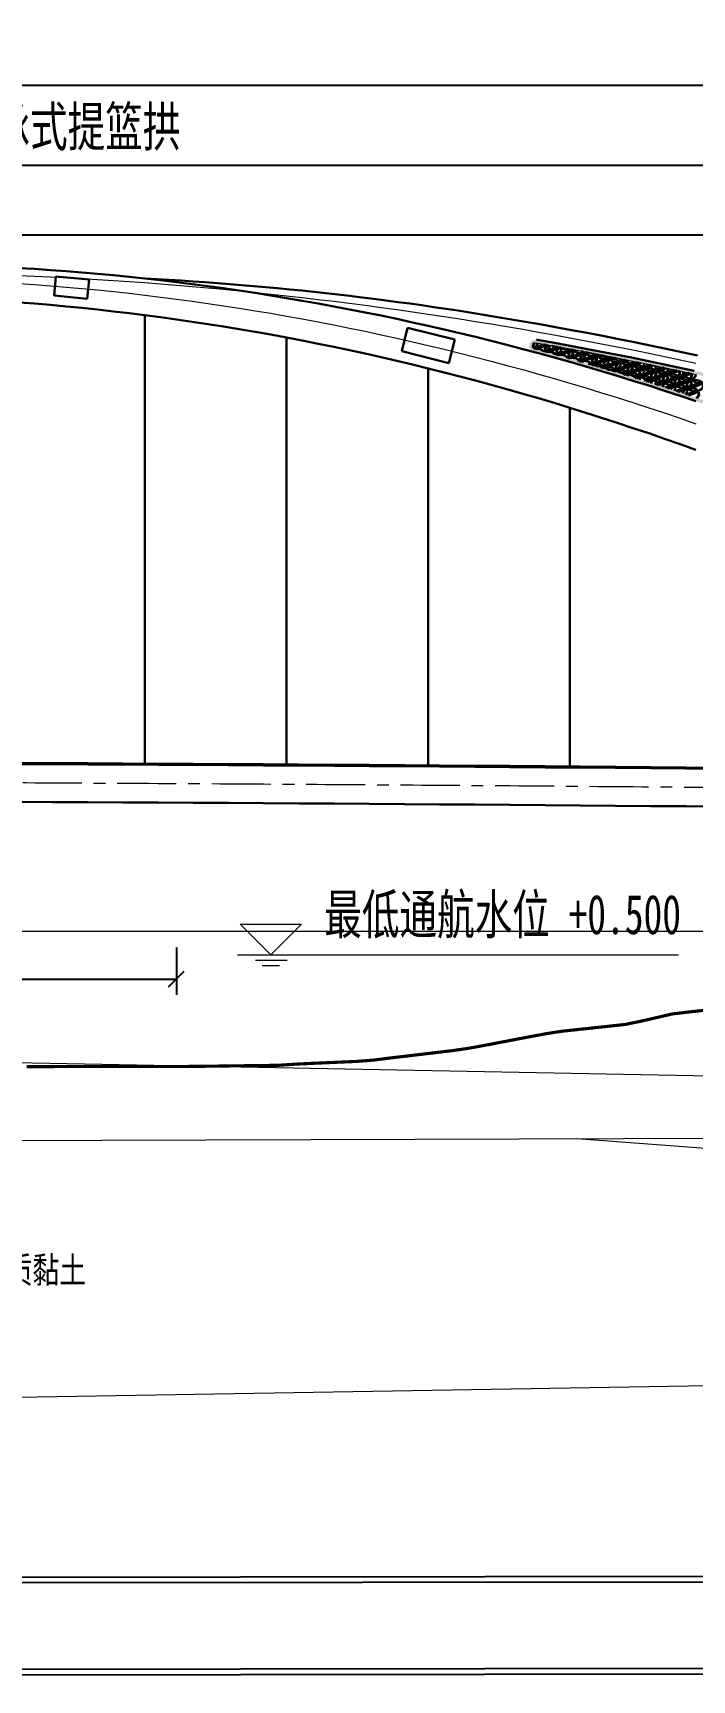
# Model space of a CAD drawing. Extents: x -2611510 to 954358, y -247163 to 181535.
# Drawn here: x 283173 to 325036, y -18133 to 86451 of the extents above; entities that cross this region are included whole.
import ezdxf

# ---------------------------------------------------------------- set-up
doc = ezdxf.new("R2010")
doc.units = 0
doc.linetypes.add('CENTER', pattern=[2, 1.25, -0.25, 0.25, -0.25])
doc.linetypes.add('DASH', pattern=[0.35, 0.25, -0.1])
doc.layers.get('Defpoints').update_dxf_attribs({"color": 8})
for name, color, linetype in [('地质-地层符号', 3, 'Continuous'), ('地铁', 4, 'Continuous'), ('纵_地面线', 30, 'Continuous')]:
    doc.layers.add(name, color=color, linetype=linetype)
for name, color, linetype, lineweight in [('地质-地层线', 7, 'Continuous', 15), ('文字', 7, 'Continuous', 15), ('标注', 3, 'Continuous', 18), ('桥 中心线', 5, 'CENTER', 15), ('桥 构造粗实', 1, 'Continuous', 30), ('桥 标高', 4, 'Continuous', 15)]:
    doc.layers.add(name, color=color, linetype=linetype, lineweight=lineweight)
doc.styles.add('仿宋字', font='仿宋_GB2312.TTF', dxfattribs={"width": 0.7})
doc.styles.add('岩土名称', font='', dxfattribs={"width": 0.7, "height": 3})
doc.styles.get('岩土名称').set_extended_font_data('仿宋_GB2312')
doc.dimstyles.new('750', dxfattribs={"dimscale": 0, "dimtxt": 2.5, "dimasz": 1, "dimexe": 1, "dimexo": 1, "dimgap": 0, "dimtad": 0, "dimdec": 0, "dimlfac": 0.1, "dimrnd": 0.1, "dimzin": 12, "dimdsep": 46, "dimtxsty": '仿宋字', "dimblk": 'OBLIQUE', "dimcen": -1, "dimclrd": 256, "dimclre": 256, "dimclrt": 256, "dimadec": 4, "dimazin": 0, "dimtp": 2, "dimtm": 3, "dimtfac": 0.5, "dimtdec": 0, "dimtmove": 2, "dimatfit": 3, "dimldrblk": 'OBLIQUE', "dimfxl": 3, "dimfxlon": 1, "dimtvp": 0.7, "dimtolj": 1, "dimtzin": 12, "dimarcsym": 0})

# ---------------------------------------------------------------- blocks, each defined once
blk = doc.blocks.new('_Oblique')
at = {"color": 0, "linetype": 'ByBlock', "lineweight": -2}
blk.add_line((-0.5, -0.5), (0.5, 0.5), dxfattribs=at)
blk = doc.blocks.new('*D185')
at = {"layer": 'Defpoints', "color": 0}
for p in [(374282, 78047), (170282, 71637), (374282, 72137)]:
    blk.add_point(p, dxfattribs=at)
at = {"layer": '标注', "lineweight": -2}
for p, q in [((170282, 76047), (170282, 79047)), ((374282, 76047), (374282, 79047)), ((170282, 78047), (374282, 78047))]:
    blk.add_line(p, q, dxfattribs=at)
at = {"layer": '标注', "lineweight": -2, "xscale": 1000.0000020837, "yscale": 1000.0000020837, "zscale": 1000.0000020837, "rotation": 180}
blk.add_blockref('_Oblique', (170282, 78047), dxfattribs=at)
at = {"layer": '标注', "lineweight": -2, "xscale": 1000.0000020837, "yscale": 1000.0000020837, "zscale": 1000.0000020837}
blk.add_blockref('_Oblique', (374282, 78047), dxfattribs=at)
at = {"layer": '标注', "insert": (272282, 80364), "char_height": 2500, "attachment_point": 5, "style": '仿宋字'}
blk.add_mtext('\\A1; 200+20000+200=20400  下承式提篮拱', dxfattribs=at)
blk = doc.blocks.new('*D186')
at = {"layer": 'Defpoints', "color": 0, "transparency": 16777216}
for p in [(353282, 73637), (191282, 39159), (353282, 39578)]:
    blk.add_point(p, dxfattribs=at)
at = {"layer": '标注', "lineweight": -2, "transparency": 16777216}
for p, q in [((191282, 71637), (191282, 74637)), ((353282, 71637), (353282, 74637)), ((191282, 73637), (353282, 73637))]:
    blk.add_line(p, q, dxfattribs=at)
at = {"layer": '标注', "lineweight": -2, "transparency": 16777216, "xscale": 1000.0000020837, "yscale": 1000.0000020837, "zscale": 1000.0000020837, "rotation": 180}
blk.add_blockref('_Oblique', (191282, 73637), dxfattribs=at)
at = {"layer": '标注', "lineweight": -2, "transparency": 16777216, "xscale": 1000.0000020837, "yscale": 1000.0000020837, "zscale": 1000.0000020837}
blk.add_blockref('_Oblique', (353282, 73637), dxfattribs=at)
at = {"layer": '标注', "transparency": 16777216, "insert": (272282, 75302), "char_height": 2500, "attachment_point": 5, "style": '仿宋字'}
blk.add_mtext('\\A1;18×900', dxfattribs=at)
blk = doc.blocks.new('水位')
at = {"layer": '桥 标高'}
for p, q in [((-1500, 2027), (1500, 2027)), ((0, 527), (-1500, 2027)), ((0, 527), (1500, 2027)), ((-1631, 527), (19920, 527)), ((-745, 272), (790, 272)), ((-419, 0), (419, 0))]:
    blk.add_line(p, q, dxfattribs=at)
blk = doc.blocks.new('*D189')
at = {"layer": 'Defpoints', "color": 0, "transparency": 16777216}
for p in [(252282, 29418), (292282, 29418), (292282, 26376)]:
    blk.add_point(p, dxfattribs=at)
at = {"layer": '标注', "lineweight": -2, "transparency": 16777216}
for p, q in [((252282, 28376), (252282, 25376)), ((292282, 28376), (292282, 25376)), ((252282, 26376), (292282, 26376))]:
    blk.add_line(p, q, dxfattribs=at)
at = {"layer": '标注', "lineweight": -2, "transparency": 16777216, "xscale": 1000.0000020837, "yscale": 1000.0000020837, "zscale": 1000.0000020837, "rotation": 180}
blk.add_blockref('_Oblique', (252282, 26376), dxfattribs=at)
at = {"layer": '标注', "lineweight": -2, "transparency": 16777216, "xscale": 1000.0000020837, "yscale": 1000.0000020837, "zscale": 1000.0000020837}
blk.add_blockref('_Oblique', (292282, 26376), dxfattribs=at)
at = {"layer": '标注', "transparency": 16777216, "insert": (272282, 28041), "char_height": 2500, "attachment_point": 5, "style": '仿宋字'}
blk.add_mtext('\\A1;4000', dxfattribs=at)
blk = doc.blocks.new('天津2000地铁')
at = {"layer": '地铁', "color": 8, "linetype": 'DASH', "ltscale": 10000}
for p, q in [((-48.1, -481.3), (-12.33, -52.56)), ((-47.75, -481.34), (-11.98, -52.59)), ((-42.28, -481.88), (-6.5, -53.05)), ((-41.93, -481.91), (-6.15, -53.08))]:
    blk.add_line(p, q, dxfattribs=at)
blk = doc.blocks.new('2121212')
at = {"color": 8}
for centre, major_axis, start_param, end_param in [((-58515, 27507), (550, 0), 2.5567493, 3.335627), ((-58515, 27507), (500, 0), 2.4137423, 3.5845511), ((-59267, 27699), (-500, 0), 8.365681, 9.4922218), ((-59267, 27699), (-550, 0), 8.3882582, 9.4624726), ((-57830, 26479), (-1697, 0), -1.3211987, -0.8353226), ((-57478, 25950), (2505, 0), 1.8720965, 2.2080609), ((-59553, 29065), (-2505, 0), 1.8061964, 2.1651885), ((-59200, 28536), (1697, 0), -1.4336054, -0.8943524), ((-58789, 26981), (-550, 0), 3.6800394, 5.0054975), ((-58789, 26981), (-500, 0), 3.8228622, 4.8626441), ((-57763, 27316), (550, 0), 2.2835979, 3.5420367), ((-58515, 27507), (500, 0), 5.0917255, 6.5225408), ((-57763, 27316), (500, 0), 2.2122033, 3.6451703), ((-58515, 27507), (550, 0), 5.184298, 6.4746927), ((-58037, 26789), (550, 0), 0.4801255, 1.9122257), ((-57078, 26287), (1697, 0), 1.7079873, 2.30627), ((-56726, 25758), (-2505, 0), -1.3353962, -0.9335318), ((-58449, 28344), (-1697, 0), 1.7079873, 2.30627), ((-58801, 28873), (-2505, 0), 1.8061964, 2.2080609), ((-57490, 27842), (-550, 0), 7.1013026, 8.0963821), ((-57490, 27842), (-500, 0), 7.3380224, 7.8584961), ((-57012, 27124), (550, 0), 2.1030133, 3.5962269), ((-57763, 27316), (500, 0), 5.0316506, 6.7047813), ((-57763, 27316), (550, 0), 5.1334311, 6.6336431), ((-57012, 27124), (500, 0), 1.9978275, 3.7150383), ((-56326, 26096), (1697, 0), 1.7079873, 2.30627), ((-55974, 25567), (-2505, 0), -1.3353962, -0.9335318), ((-57697, 28153), (-1697, 0), 1.7079873, 2.30627), ((-58049, 28682), (2505, 0), -1.3353962, -0.9335318), ((-56738, 27650), (-550, 0), 6.8648637, 8.3265922), ((-56738, 27650), (-500, 0), 6.9839926, 8.2075823), ((-57012, 27124), (500, 0), 4.9464979, 6.9117767), ((-56260, 26933), (-550, 0), 5.0357662, 6.8115302), ((-57012, 27124), (550, 0), 5.0653094, 6.8062539), ((-56260, 26933), (-500, 0), 4.8606459, 6.9535933), ((-55986, 27459), (550, 0), 3.5427624, 5.3574687), ((-55986, 27459), (500, 0), 3.6233757, 5.2774502), ((-56260, 26933), (-500, 0), 7.9758795, 10.3248899), ((-58037, 26789), (500, 0), 0.6062918, 1.7878448), ((-57285, 26598), (-550, 0), 3.5517965, 5.1097397), ((-57285, 26598), (-500, 0), 3.6591247, 5.0024116), ((-56533, 26406), (550, 0), 0.3320438, 2.0334255), ((-56533, 26406), (500, 0), 0.423875, 1.9405939), ((-55575, 25904), (-1697, 0), -1.4336054, -0.8353226), ((-55222, 25375), (2505, 0), 1.8061964, 2.2080609), ((-56945, 27961), (1697, 0), -1.4336054, -0.8353226), ((-57297, 28490), (-2505, 0), 1.8061964, 2.2080609), ((-56260, 26933), (-550, 0), 8.119895, 10.1497696), ((-55508, 26741), (550, 0), 1.5985981, 3.7711587), ((-55848, 25378), (1697, 0), 1.7079873, 1.7129495), ((-55496, 24849), (-2505, 0), -1.3353962, -1.332502), ((-57219, 27435), (1697, 0), -0.8381012, -0.8353226), ((-57571, 27964), (-2505, 0), 2.2060767, 2.2080609), ((-55782, 26215), (550, 0), 0.2485864, 2.1063961), ((-55508, 26741), (500, 0), 4.6749956, 10.2486435), ((-55782, 26215), (500, 0), 0.3263458, 2.0287151), ((-54823, 25713), (-1697, 0), -1.4336054, -0.8353226), ((-54471, 25184), (2505, 0), 1.8061964, 2.2080609), ((-56193, 27770), (-1697, 0), 1.7079873, 2.30627), ((-56546, 28298), (-2505, 0), 1.8061964, 2.2080609), ((-55234, 27267), (-550, 0), 6.5316435, 8.6429417), ((-55234, 27267), (-500, 0), 6.5892273, 8.585358), ((-54549, 26239), (1697, 0), 2.2692425, 2.30627), ((-54197, 25710), (2505, 0), 2.181207, 2.2080609), ((-56272, 28825), (2505, 0), -1.3353962, -1.2935977), ((-55920, 28296), (1697, 0), -1.4336054, -1.3612316), ((-55508, 26741), (550, 0), 4.8682209, 7.2928018), ((-55096, 25186), (-1697, 0), -1.4336054, -1.3899498), ((-54744, 24658), (-2505, 0), -1.3353962, -1.3094506), ((-56819, 27772), (-2505, 0), 2.1897972, 2.2080609), ((-56467, 27243), (1697, 0), -0.8609386, -0.8353226), ((-54756, 26550), (-550, 0), 7.8561708, 13.3400057), ((-55030, 26023), (550, 0), 0.1604398, 2.1835553), ((-55030, 26023), (500, 0), 0.2253246, 2.1194503), ((-54756, 26550), (-500, 0), 3.1415927, 9.424778), ((-54071, 25521), (1697, 0), 1.7079873, 2.30627), ((-53719, 24992), (-2505, 0), -1.3353962, -0.9335318), ((-55442, 27578), (-1697, 0), 1.7079873, 2.30627), ((-55794, 28107), (-2505, 0), 1.8061964, 2.2080609), ((-54483, 27076), (-550, 0), 6.3987124, 8.7672765), ((-54483, 27076), (-500, 0), 6.4392523, 8.7263623), ((-53798, 26047), (-1697, 0), -0.9203592, -0.8353226), ((-53445, 25518), (-2505, 0), -0.9950339, -0.9335318), ((-55520, 28633), (2505, 0), -1.3353962, -1.2451815), ((-55168, 28104), (1697, 0), -1.4336054, -1.2833675), ((-54345, 24995), (-1697, 0), -1.4336054, -1.3494445), ((-53992, 24466), (2505, 0), 1.8061964, 1.8569929), ((-56067, 27581), (-2505, 0), 2.1715148, 2.2080609), ((-55715, 27052), (-1697, 0), 2.254973, 2.30627), ((-54278, 25832), (-550, 0), 3.2077998, 5.4062995), ((-54278, 25832), (-500, 0), 3.2594953, 5.3546039), ((-54005, 26358), (-550, 0), 3.1415927, 9.424778), ((-54005, 26358), (-500, 0), 3.1415927, 9.424778), ((-53319, 25329), (-1697, 0), -1.4336054, -0.8353226), ((-52967, 24801), (-2505, 0), -1.3353962, -0.9335318), ((-54690, 27387), (1697, 0), -1.4336054, -0.8353226), ((-55042, 27915), (2505, 0), -1.3353962, -0.9335318), ((-53731, 26884), (-550, 0), 6.2783251, 8.8793419), ((-53731, 26884), (500, 0), 3.1642234, 5.7101975), ((-53046, 25856), (-1697, 0), -0.9666594, -0.8353226), ((-52693, 25327), (2505, 0), 2.1133442, 2.2080609), ((-54768, 28442), (-2505, 0), 1.8061964, 1.9387106), ((-54416, 27913), (-1697, 0), 1.7079873, 1.9231625), ((-52568, 25138), (-1697, 0), -1.4336054, -0.8353226), ((-52215, 24609), (2505, 0), 1.8061964, 2.2080609), ((-53938, 27195), (1697, 0), -1.4336054, -0.8353226), ((-54290, 27724), (-2505, 0), 1.8061964, 2.2080609), ((-52979, 26693), (-550, 0), 6.1670746, 8.9821339), ((-52979, 26693), (500, 0), 3.0417941, 5.8244198), ((-52294, 25664), (1697, 0), 2.1296394, 2.30627), ((-51942, 25135), (2505, 0), 2.0811623, 2.2080609), ((-54017, 28250), (-2505, 0), 1.8061964, 1.9758765), ((-53664, 27721), (-1697, 0), 1.7079873, 1.9783094), ((-52227, 26501), (-550, 0), 6.0631594, 9.0775601), ((-52227, 26501), (-500, 0), 6.069468, 9.071673), ((-51542, 25473), (1697, 0), 2.0853857, 2.30627), ((-51190, 24944), (-2505, 0), -1.0915582, -0.9335318), ((-53265, 28059), (2505, 0), -1.3353962, -1.1324712), ((-52913, 27530), (1697, 0), -1.4336054, -1.1149487), ((-51749, 25783), (-550, 0), 3.1415927, 9.424778), ((-51476, 26310), (550, 0), 2.8255162, 6.0241574), ((-51476, 26310), (500, 0), 2.8222087, 6.027098), ((-50790, 25281), (1697, 0), 2.04222, 2.30627), ((-50438, 24752), (-2505, 0), -1.1215709, -0.9335318), ((-52513, 27867), (-2505, 0), 1.8061964, 2.0390135), ((-52161, 27338), (-1697, 0), 1.7079873, 2.0694971), ((-50724, 26118), (550, 0), 2.735352, 6.105894), ((-50724, 26118), (500, 0), 2.7235069, 6.1176077), ((-50039, 25090), (-1697, 0), -1.1413865, -0.8353226), ((-49686, 24561), (2505, 0), 1.9911929, 2.2080609), ((-53593, 24803), (1697, 0), 1.7079873, 1.8353483), ((-53241, 24274), (2505, 0), 1.8061964, 1.8843378), ((-55316, 27389), (2505, 0), -0.9914004, -0.9335318), ((-54963, 26860), (1697, 0), -0.9167082, -0.8353226), ((-53526, 25640), (-550, 0), 9.3902312, 11.7793779), ((-53526, 25640), (-500, 0), 3.1471548, 5.4557198), ((-52841, 24612), (-1697, 0), -1.4336054, -1.2625175), ((-52489, 24083), (-2505, 0), -1.3353962, -1.2288883), ((-54564, 27198), (-2505, 0), 2.1268701, 2.2080609), ((-54212, 26669), (-1697, 0), 2.1918321, 2.30627), ((-52775, 25449), (-550, 0), 9.2853833, 11.8731029), ((-52775, 25449), (500, 0), 6.1728335, 8.7026168), ((-51816, 24946), (1697, 0), 1.7079873, 2.30627), ((-51464, 24418), (-2505, 0), -1.3353962, -0.9335318), ((-53186, 27004), (-1697, 0), 1.7079873, 2.30627), ((-53539, 27532), (-2505, 0), 1.8061964, 2.2080609), ((-52089, 24420), (-1697, 0), -1.4336054, -1.21792), ((-51737, 23891), (2505, 0), 1.8061964, 1.9420852), ((-53812, 27006), (-2505, 0), 2.1015012, 2.2080609), ((-53460, 26477), (-1697, 0), 2.1556968, 2.30627), ((-52023, 25257), (-550, 0), 9.1760482, 11.9711911), ((-52023, 25257), (-500, 0), 9.1942606, 11.9535547), ((-51749, 25783), (-500, 0), 3.1415927, 9.424778), ((-51064, 24755), (-1697, 0), -1.4336054, -0.8353226), ((-50712, 24226), (2505, 0), 1.8061964, 2.2080609), ((-52434, 26812), (1697, 0), -1.4336054, -0.8353226), ((-52787, 27341), (2505, 0), -1.3353962, -0.9335318), ((-51338, 24229), (1697, 0), 1.7079873, 1.9706367), ((-50985, 23700), (-2505, 0), -1.3353962, -1.1678927), ((-53060, 26815), (2505, 0), -1.0685222, -0.9335318), ((-52708, 26286), (-1697, 0), 2.1151019, 2.30627), ((-51271, 25066), (550, 0), 5.9179986, 8.9347997), ((-51271, 25066), (500, 0), 5.9243475, 8.9278777), ((-50312, 24563), (-1697, 0), -1.4336054, -0.8353226), ((-49960, 24035), (2505, 0), 1.8061964, 2.2080609), ((-51683, 26620), (-1697, 0), 1.7079873, 2.30627), ((-52035, 27149), (-2505, 0), 1.8061964, 2.2080609), ((-50586, 24037), (1697, 0), 1.7079873, 2.0179505), ((-50234, 23508), (-2505, 0), -1.3353962, -1.1355895), ((-51761, 27676), (2505, 0), -1.3353962, -1.0756207), ((-51409, 27147), (-1697, 0), 1.7079873, 2.1077625), ((-52309, 26623), (2505, 0), -1.0995523, -0.9335318), ((-51956, 26094), (1697, 0), -1.0712837, -0.8353226), ((-50519, 24874), (550, 0), 5.7933221, 9.0484073), ((-50519, 24874), (500, 0), 5.7879513, 9.0536335), ((-49561, 24372), (1697, 0), 1.7079873, 2.30627), ((-49208, 23843), (-2505, 0), -1.3353962, -0.9335318), ((-50931, 26429), (-1697, 0), 1.7079873, 2.30627), ((-51283, 26958), (-2505, 0), 1.8061964, 2.2080609), ((-49972, 25927), (-550, 0), 5.7914972, 9.3245756), ((-49972, 25927), (-500, 0), 5.7714057, 9.3447837), ((-49287, 24898), (1697, 0), 1.9599323, 2.30627), ((-48935, 24369), (-2505, 0), -1.1777565, -0.9335318), ((-51010, 27484), (2505, 0), -1.3353962, -1.0512771), ((-50657, 26955), (-1697, 0), 1.7079873, 2.1420722), ((-49494, 25209), (-550, 0), 3.1415927, 9.424778), ((-49494, 25209), (-500, 0), 3.1415927, 9.424778), ((-48809, 24180), (1697, 0), 1.7079873, 2.30627), ((-48457, 23651), (-2505, 0), -1.3353962, -0.9335318), ((-50179, 26237), (-1697, 0), 1.7079873, 2.30627), ((-50531, 26766), (2505, 0), -1.3353962, -0.9335318), ((-49220, 25735), (550, 0), 2.568809, 6.255835), ((-49220, 25735), (500, 0), 2.5406306, 6.284407), ((-48535, 24707), (-1697, 0), -1.2200791, -0.8353226), ((-48183, 24178), (-2505, 0), -1.20331, -0.9335318), ((-50258, 27292), (-2505, 0), 1.8061964, 2.1119005), ((-49906, 26764), (-1697, 0), 1.7079873, 2.1724329), ((-48742, 25017), (-550, 0), 3.1415927, 9.424778), ((-48742, 25017), (-500, 0), 3.1415927, 9.424778), ((-48057, 23989), (-1697, 0), -1.4336054, -0.8353226), ((-47705, 23460), (-2505, 0), -1.3353962, -0.9335318), ((-49427, 26046), (1697, 0), -1.4336054, -0.8353226), ((-49780, 26575), (2505, 0), -1.3353962, -0.9335318), ((-48469, 25544), (550, 0), 2.4926014, 6.3238508), ((-48469, 25544), (500, 0), 2.4558666, 6.3600554), ((-49834, 23846), (-1697, 0), -1.4336054, -1.075813), ((-49482, 23317), (2505, 0), 1.8061964, 2.0389639), ((-51557, 26432), (-2505, 0), 2.0086444, 2.2080609), ((-51205, 25903), (-1697, 0), 2.0216206, 2.30627), ((-49768, 24683), (550, 0), 5.6610372, 9.1697776), ((-49768, 24683), (500, 0), 5.6429803, 9.188132), ((-49082, 23654), (-1697, 0), -1.4336054, -1.0256649), ((-48730, 23125), (2505, 0), 1.8061964, 2.0738522), ((-50805, 26240), (2505, 0), -1.169764, -0.9335318), ((-50453, 25711), (-1697, 0), 1.9674575, 2.30627), ((-49016, 24491), (-550, 0), 8.6604578, 12.4430212), ((-49016, 24491), (-500, 0), 8.6271519, 12.476401), ((-48331, 23463), (1697, 0), 1.7079873, 2.166502), ((-47978, 22934), (-2505, 0), -1.3353962, -1.0322572), ((-50053, 26048), (-2505, 0), 1.9316148, 2.2080609), ((-49701, 25520), (1697, 0), -1.2345327, -0.8353226)]:
    blk.add_ellipse(centre, major_axis=major_axis, ratio=0.7, start_param=start_param, end_param=end_param, dxfattribs=at)
for centre, major_axis in [((-53253, 26167), (550, 0)), ((-53253, 26167), (500, 0)), ((-52501, 25975), (550, 0)), ((-52501, 25975), (500, 0)), ((-50998, 25592), (550, 0)), ((-50998, 25592), (500, 0)), ((-50246, 25400), (550, 0)), ((-50246, 25400), (500, 0))]:
    blk.add_ellipse(centre, major_axis=major_axis, ratio=0.7, dxfattribs=at)
blk = doc.blocks.new('*D348')
at = {"layer": 'Defpoints', "color": 0}
for p in [(374282, 83145), (170282, 72375), (374282, 37143)]:
    blk.add_point(p, dxfattribs=at)
at = {"layer": '标注', "lineweight": -2}
for p, q in [((170282, 81145), (170282, 84145)), ((374282, 81145), (374282, 84145)), ((170282, 83145), (374282, 83145))]:
    blk.add_line(p, q, dxfattribs=at)
at = {"layer": '标注', "lineweight": -2, "xscale": 1000.0000020837, "yscale": 1000.0000020837, "zscale": 1000.0000020837, "rotation": 180}
blk.add_blockref('_Oblique', (170282, 83145), dxfattribs=at)
at = {"layer": '标注', "lineweight": -2, "xscale": 1000.0000020837, "yscale": 1000.0000020837, "zscale": 1000.0000020837}
blk.add_blockref('_Oblique', (374282, 83145), dxfattribs=at)
at = {"layer": '标注', "insert": (272282, 84810), "char_height": 2500, "attachment_point": 5, "style": '仿宋字'}
blk.add_mtext('\\A1;20400', dxfattribs=at)
blk = doc.blocks.new('地质1')
at = {"layer": '地质-地层线', "color": 8}
blk.add_line((176382, -218439), (362774, -222000), dxfattribs=at)
blk = doc.blocks.new('地质2')
at = {"layer": '地质-地层线', "color": 8}
for p, q in [((176382, -533542), (372182, -532882)), ((317721, -533066), (372182, -537082)), ((176382, -551242), (372182, -547982))]:
    blk.add_line(p, q, dxfattribs=at)
at = {"layer": '地质-地层符号', "color": 8, "linetype": 'Continuous', "style": '岩土名称', "width": 0.75}
blk.add_text('粉质黏土', height=1666.2, dxfattribs=at).set_placement((279729, -542245))

msp = doc.modelspace()

# ---------------------------------------------------------------- hatches: boundary and pattern name
h = msp.add_hatch(color=8)
h.paths.add_polyline_path([(371093, 50643.9), (370094.6, 51048.3), (369096.2, 51448.7), (368097.9, 51844.9), (367099.5, 52237), (366101.2, 52625), (365102.9, 53008.9), (364104.6, 53388.6), (363106.2, 53764.3), (362107.9, 54135.9), (361109.6, 54503.3), (360111.3, 54866.7), (359113.1, 55225.9), (358114.8, 55581), (357116.5, 55932.1), (356118.2, 56279), (355120, 56621.8), (354121.7, 56960.5), (353123.5, 57295.1), (352125.2, 57625.6), (351127, 57952), (350128.8, 58274.2), (349130.6, 58592.4), (348132.3, 58906.4), (347134.1, 59216.4), (346135.9, 59522.2), (345137.7, 59824), (344139.5, 60121.6), (343141.4, 60415.1), (342143.2, 60704.5), (341145, 60989.8), (340146.8, 61271), (339148.7, 61548.1), (338150.5, 61821.1), (337152.4, 62090), (336154.2, 62354.8), (335156.1, 62615.4), (334158, 62872), (333159.8, 63124.4), (332161.7, 63372.8), (331163.6, 63617), (330165.5, 63857.2), (329167.4, 64093.2), (328169.3, 64325.1), (327171.2, 64552.9), (326173.1, 64776.6), (325175, 64996.2), (324176.9, 65211.7), (323178.9, 65423.1), (322180.8, 65630.4), (321182.7, 65833.6), (320184.7, 66032.7), (319186.6, 66227.7), (318188.6, 66418.5), (317190.5, 66605.3), (316192.5, 66787.9), (315194.4, 66966.5), (315151.7, 66973.9, 0.95658728), (314979.3, 66193.5), (315281.5, 66112.6), (316281.5, 65838.2), (317281.5, 65557.3), (318281.5, 65269.9), (319281.5, 64976), (320281.5, 64675.6), (321281.5, 64368.8), (322281.5, 64055.4), (323281.5, 63735.6), (324281.5, 63409.3), (325281.5, 63076.5), (326281.5, 62737.2), (327281.5, 62391.4), (328281.5, 62039.2), (329281.5, 61680.4), (330281.5, 61315.2), (331281.5, 60943.5), (332281.5, 60565.4), (333281.5, 60180.7), (334281.5, 59789.6), (335281.5, 59392), (336281.5, 58987.9), (337281.5, 58577.3), (338281.5, 58160.3), (339281.5, 57736.7), (340281.5, 57306.7), (341281.5, 56870.3), (342281.5, 56427.3), (343281.5, 55977.9), (344281.5, 55522), (345281.5, 55059.6), (346281.5, 54590.8), (347281.5, 54115.5), (348281.5, 53633.7), (349281.5, 53145.4), (350281.5, 52650.7), (351281.5, 52149.5), (352281.5, 51641.8), (353281.5, 51127.7), (354281.5, 50607), (355281.5, 50080), (356281.5, 49546.4), (357281.5, 49006.4), (358281.5, 48459.9), (359281.5, 47906.9), (360281.5, 47347.5), (361281.5, 46781.6), (362281.5, 46209.2), (363281.5, 45630.4), (364281.5, 45045.1), (365281.5, 44453.4), (366281.5, 43855.1), (367281.5, 43250.4), (368281.5, 42639.3), (369281.5, 42021.6), (370281.5, 41397.5), (371281.5, 40767), (371571, 40582.6), (392348.5, 40217.3, 0.72321411), (392599.1, 40934.5), (392060.2, 41201.6), (391061.7, 41692.3), (390063.2, 42178.9), (389064.7, 42661.5), (388066.2, 43139.9), (387067.7, 43614.1), (386069.2, 44084.3), (385070.8, 44550.4), (384072.3, 45012.4), (383073.9, 45470.2), (382075.4, 45924), (381077, 46373.6), (380078.5, 46819.1), (379080.1, 47260.5), (378081.7, 47697.8), (377083.3, 48131), (376084.9, 48560.1), (375086.5, 48985.1), (374088.1, 49405.9), (373089.7, 49822.7), (372091.3, 50235.4)])
h.paths.add_polyline_path([(371017.5, 50458.7), (372015.3, 50050.4), (373013, 49638), (374010.7, 49221.5), (375008.5, 48800.9), (376006.2, 48376.2), (377004, 47947.4), (378001.8, 47514.5), (378999.6, 47077.5), (379997.4, 46636.3), (380995.2, 46191.1), (381993, 45741.7), (382990.8, 45288.3), (383988.6, 44830.7), (384986.5, 44369), (385984.3, 43903.2), (386982.2, 43433.3), (387980.1, 42959.3), (388978, 42481.2), (389975.9, 41999), (390973.8, 41512.7), (391971.7, 41022.2), (392489.8, 40765.5, -0.692809), (392352, 40417.3), (371630.9, 40781.6), (371388.6, 40935.9), (370387.8, 41567), (369387, 42191.5), (368386.2, 42809.7), (367385.4, 43421.3), (366384.6, 44026.5), (365383.8, 44625.2), (364382.9, 45217.5), (363382.1, 45803.3), (362381.3, 46382.6), (361380.4, 46955.4), (360379.6, 47521.8), (359378.7, 48081.7), (358377.8, 48635.2), (357377, 49182.1), (356376.1, 49722.6), (355375.2, 50256.7), (354374.3, 50784.2), (353373.4, 51305.3), (352372.5, 51819.9), (351371.6, 52328.1), (350370.7, 52829.7), (349369.7, 53324.9), (348368.8, 53813.6), (347367.8, 54295.9), (346366.9, 54771.6), (345365.9, 55240.9), (344365, 55703.8), (343364, 56160.1), (342363, 56610), (341362, 57053.3), (340361, 57490.3), (339360, 57920.7), (338359, 58344.6), (337358, 58762.1), (336356.9, 59173.1), (335355.9, 59577.6), (334354.9, 59975.6), (333353.8, 60367.2), (332352.8, 60752.2), (331351.7, 61130.8), (330350.6, 61502.9), (329349.6, 61868.5), (328348.5, 62227.6), (327347.4, 62580.2), (326346.3, 62926.4), (325345.2, 63266.1), (324344.1, 63599.2), (323343, 63925.9), (322341.9, 64246.1), (321340.7, 64559.8), (320339.6, 64867), (319338.5, 65167.7), (318337.3, 65461.9), (317336.2, 65749.7), (316335, 66030.9), (315333.8, 66305.6), (315031.1, 66386.7, -0.95658728), (315117.3, 66776.9), (315159.6, 66769.5), (316156.9, 66591.1), (317154.1, 66408.6), (318151.4, 66222), (319148.7, 66031.3), (320145.9, 65836.5), (321143.2, 65637.5), (322140.5, 65434.5), (323137.8, 65227.4), (324135.1, 65016.2), (325132.4, 64800.8), (326129.7, 64581.4), (327127.1, 64357.9), (328124.4, 64130.2), (329121.7, 63898.5), (330119.1, 63662.6), (331116.4, 63422.7), (332113.8, 63178.6), (333111.2, 62930.4), (334108.5, 62678.2), (335105.9, 62421.8), (336103.3, 62161.3), (337100.7, 61896.8), (338098.1, 61628.1), (339095.5, 61355.3), (340093, 61078.4), (341090.4, 60797.4), (342087.8, 60512.3), (343085.3, 60223.1), (344082.8, 59929.8), (345080.2, 59632.4), (346077.7, 59330.9), (347075.2, 59025.3), (348072.7, 58715.5), (349070.2, 58401.7), (350067.7, 58083.8), (351065.2, 57761.7), (352062.7, 57435.6), (353060.3, 57105.3), (354057.8, 56771), (355055.4, 56432.5), (356052.9, 56090), (357050.5, 55743.3), (358048.1, 55392.5), (359045.7, 55037.6), (360043.3, 54678.6), (361040.9, 54315.5), (362038.5, 53948.3), (363036.1, 53577), (364033.8, 53201.6), (365031.4, 52822.1), (366029.1, 52438.4), (367026.8, 52050.7), (368024.4, 51658.8), (369022.1, 51262.9), (370019.8, 50862.8)], flags=16)

# ---------------------------------------------------------------- linework, layer by layer
at = {"layer": '桥 中心线', "color": 8, "ltscale": 3000}
for points in [[(282281.5, 71055.3), (283281.5, 71012.2), (284281.5, 70964.9), (285281.5, 70913.5), (286281.5, 70857.9), (287281.5, 70798.3), (288281.5, 70734.6), (289281.5, 70666.7), (290281.5, 70594.7), (291281.5, 70518.6), (292281.5, 70438.4), (293281.5, 70354.1), (294281.5, 70265.7), (295281.5, 70173.2), (296281.5, 70076.5), (297281.5, 69975.8), (298281.5, 69870.9), (299281.5, 69761.9), (300281.5, 69648.8), (301281.5, 69531.6), (302281.5, 69410.3), (303281.5, 69284.9), (304281.5, 69155.3), (305281.5, 69021.6), (306281.5, 68883.9), (307281.5, 68742), (308281.5, 68596), (309281.5, 68445.9), (310281.5, 68291.7), (311281.5, 68133.3), (312281.5, 67970.9), (313281.5, 67804.3), (314281.5, 67633.6), (315281.5, 67458.8), (316281.5, 67279.9), (317281.5, 67096.9), (318281.5, 66909.8), (319281.5, 66718.6), (320281.5, 66523.2), (321281.5, 66323.8), (322281.5, 66120.2), (323281.5, 65912.5), (324281.5, 65700.7), (325281.5, 65484.8)], [(282281.5, 70542.2), (283281.5, 70473.2), (284281.5, 70397.6), (285281.5, 70315.4), (286281.5, 70226.6), (287281.5, 70131.3), (288281.5, 70029.4), (289281.5, 69920.9), (290281.5, 69805.8), (291281.5, 69684.2), (292281.5, 69556), (293281.5, 69421.2), (294281.5, 69279.8), (295281.5, 69131.9), (296281.5, 68977.4), (297281.5, 68816.3), (298281.5, 68648.6), (299281.5, 68474.4), (300281.5, 68293.6), (301281.5, 68106.2), (302281.5, 67912.2), (303281.5, 67711.7), (304281.5, 67504.6), (305281.5, 67290.9), (306281.5, 67070.6), (307281.5, 66843.8), (308281.5, 66610.4), (309281.5, 66370.4), (310281.5, 66123.8), (311281.5, 65870.7), (312281.5, 65611), (313281.5, 65344.7), (314281.5, 65071.8), (315281.5, 64792.4), (316281.5, 64506.4), (317281.5, 64213.8), (318281.5, 63914.6), (319281.5, 63608.9), (320281.5, 63296.6), (321281.5, 62977.7), (322281.5, 62652.2), (323281.5, 62320.2), (324281.5, 61981.6), (325281.5, 61636.4)]]:
    msp.add_lwpolyline(points, dxfattribs=at)
msp.add_lwpolyline([(172281.5, 38777, -0.000994), (197268, 38901.6), (197282.7, 38901.6, -0.00324992), (340276.9, 38401.2), (340307.2, 38400.9, -0.00133237), (372281.5, 37995.9, -0.00133237)], format="xyb", dxfattribs=at)
at = {"layer": '桥 构造粗实'}
for p, q in [((284635.6, 70991.4), (284523.1, 69771.2)), ((286743.4, 70797.1), (284635.6, 70991.4)), ((286743.4, 70797.1), (286622.6, 69577.6)), ((286622.6, 69577.6), (284531.4, 69770.5)), ((290281.5, 68530.2), (290281.5, 40072.8)), ((299281.5, 67108.8), (299281.5, 40019.2)), ((306963.4, 67728.3), (306592.9, 66242.1)), ((309974.9, 66977.5), (306963.4, 67728.3)), ((309974.9, 66977.5), (309594.8, 65493.7)), ((309594.8, 65493.7), (306612.1, 66237.3)), ((308281.5, 65149), (308281.5, 39958.3)), ((317281.5, 62650.3), (317281.5, 39890))]:
    msp.add_line(p, q, dxfattribs=at)
for points in [[(282281.5, 71522.1), (283281.5, 71462.3), (284281.5, 71396), (285281.5, 71323.2), (286281.5, 71243.9), (287281.5, 71158), (288281.5, 71065.7), (289281.5, 70966.8), (290281.5, 70861.4), (291281.5, 70749.5), (292281.5, 70631.1), (293281.5, 70506.2), (294281.5, 70374.7), (295281.5, 70236.8), (296281.5, 70092.3), (297281.5, 69941.4), (298281.5, 69783.9), (299281.5, 69620), (300281.5, 69449.5), (301281.5, 69272.5), (302281.5, 69089.1), (303281.5, 68899.1), (304281.5, 68702.6), (305281.5, 68499.6), (306281.5, 68290.2), (307281.5, 68074.2), (308281.5, 67851.7), (309281.5, 67622.7), (310281.5, 67387.3), (311281.5, 67145.3), (312281.5, 66896.9), (313281.5, 66641.9), (314281.5, 66380.5), (315281.5, 66112.6), (316281.5, 65838.2), (317281.5, 65557.3), (318281.5, 65269.9), (319281.5, 64976), (320281.5, 64675.6), (321281.5, 64368.8), (322281.5, 64055.4), (323281.5, 63735.6), (324281.5, 63409.3), (325281.5, 63076.5)], [(282281.5, 69342.4), (283281.5, 69264.1), (284281.5, 69179.1), (285281.5, 69087.6), (286281.5, 68989.4), (287281.5, 68884.6), (288281.5, 68773.1), (289281.5, 68655), (290281.5, 68530.2), (291281.5, 68398.9), (292281.5, 68260.9), (293281.5, 68116.2), (294281.5, 67964.9), (295281.5, 67807), (296281.5, 67642.4), (297281.5, 67471.2), (298281.5, 67293.3), (299281.5, 67108.8), (300281.5, 66917.7), (301281.5, 66719.9), (302281.5, 66515.4), (303281.5, 66304.3), (304281.5, 66086.6), (305281.5, 65862.2), (306281.5, 65631.1), (307281.5, 65393.4), (308281.5, 65149), (309281.5, 64898), (310281.5, 64640.4), (311281.5, 64376), (312281.5, 64105.1), (313281.5, 63827.4), (314281.5, 63543.1), (315281.5, 63252.2), (316281.5, 62954.6), (317281.5, 62650.3), (318281.5, 62339.4), (319281.5, 62021.8), (320281.5, 61697.5), (321281.5, 61366.6), (322281.5, 61029), (323281.5, 60684.8), (324281.5, 60333.9), (325281.5, 59976.3)], [(314706.5, 68066.9), (315368.6, 67951.2), (316370.5, 67772), (317372.5, 67588.6), (318374.4, 67401.1), (319376.4, 67209.5), (320378.3, 67013.8), (321380.3, 66813.9), (322382.2, 66609.9), (323384.1, 66401.8), (324386.1, 66189.6), (325388, 65973.3)], [(315151.7, 66973.9), (315194.4, 66966.5), (316192.5, 66787.9), (317190.5, 66605.3), (318188.6, 66418.5), (319186.6, 66227.7), (320184.7, 66032.7), (321182.7, 65833.6), (322180.8, 65630.4), (323178.9, 65423.1), (324176.9, 65211.7), (325175, 64996.2)]]:
    msp.add_lwpolyline(points, dxfattribs=at)
at = {"layer": '桥 构造粗实', "color": 252, "lineweight": 15}
msp.add_lwpolyline([(315117.3, 66776.9), (315159.6, 66769.5), (316156.9, 66591.1), (317154.1, 66408.6), (318151.4, 66222), (319148.7, 66031.3), (320145.9, 65836.5), (321143.2, 65637.5), (322140.5, 65434.5), (323137.8, 65227.4), (324135.1, 65016.2), (325132.4, 64800.8)], dxfattribs=at)
at = {"layer": '桥 构造粗实'}
for points in [[(-29037.3, 36052.2), (60315.8, 38268.2, -0.00544879), (197268, 40171.6), (197282.7, 40171.6, -0.00324992), (340276.9, 39671.2), (340307.2, 39670.9, -0.00487299), (457233.3, 37361.8), (511959.2, 35747.4, 0.00001051), (512409.1, 35734.1)], [(170281.5, 39962.7, -0.00107356), (197268, 40101.6), (197282.7, 40101.6, -0.00324992), (340276.9, 39601.2), (340307.2, 39600.9, -0.00141572), (374281.5, 39164.9, -0.00141572)], [(170281.5, 37562.7, -0.00107356), (197268, 37701.6), (197282.7, 37701.6, -0.00324992), (340276.9, 37201.2), (340307.2, 37200.9, -0.00141572), (374281.5, 36764.9, -0.00141572)]]:
    msp.add_lwpolyline(points, format="xyb", dxfattribs=at)
msp.add_arc((279803.1, -128863.9), 200000, 79.949462, 86.996798, dxfattribs=at)
at = {"layer": '桥 标高'}
msp.add_line((182922.5, 29418.1), (360864.5, 29418.1), dxfattribs=at)
at = {"layer": '纵_地面线', "color": 5, "const_width": 200, "flags": 128}
msp.add_lwpolyline([(282781.6, 20810.1), (283781.6, 20817.1), (284781.6, 20820.1), (285781.6, 20822.1), (286781.6, 20825.1), (287781.6, 20828.1), (288781.6, 20828.1), (289781.6, 20828.1), (290781.6, 20828.1), (291781.6, 20829.1), (292781.6, 20829.1), (293781.6, 20836.1), (294781.6, 20850.1), (295781.6, 20863.1), (296781.6, 20876.1), (297781.6, 20889.1), (298781.6, 20902.1), (299781.6, 20970.1), (300781.6, 21019.1), (301781.6, 21063.1), (302781.6, 21107.1), (303781.6, 21151.1), (304781.6, 21229.1), (305781.6, 21355.1), (306781.6, 21473.1), (307781.6, 21592.1), (308781.6, 21710.1), (309781.6, 21829.1), (310781.6, 21972.1), (311781.6, 22152.1), (312781.6, 22343.1), (313781.6, 22534.1), (314781.6, 22726.1), (315781.6, 22910.1), (316781.6, 23066.1), (317781.6, 23173.1), (318781.6, 23280.1), (319781.6, 23387.1), (320781.6, 23494.1), (321781.6, 23699.1), (322781.6, 23930.1), (323781.6, 24162.1), (324781.6, 24282.1), (325781.6, 24389.1)], dxfattribs=at)

# ---------------------------------------------------------------- block references
for name, p in [('2121212', (373968.7, 39039.8)), ('地质1', (0, 241536.6)), ('地质2', (0, 549315))]:
    msp.add_blockref(name, p)
at = {"layer": '地铁', "color": 1, "xscale": 1000.000000008518, "yscale": 1000.000000008518, "zscale": 1000.000000008518, "rotation": 274.8357953266956}
msp.add_blockref('天津2000地铁', (472440.8, -19286.4), dxfattribs=at)
at = {"layer": '标注', "xscale": 1.300052002086885, "yscale": 1.300052002086885, "zscale": 1.300052002086885}
msp.add_blockref('水位', (298287.2, 27233.3), dxfattribs=at)

# ---------------------------------------------------------------- texts
at = {"layer": '文字', "insert": (301678.9, 31734.6), "char_height": 2500, "attachment_point": 1, "style": '仿宋字'}
msp.add_mtext_dynamic_manual_height_columns('最低通航水位 +0.500', width=24509.078, gutter_width=12.5, heights=[0], dxfattribs=at)

# ---------------------------------------------------------------- dimensions: what is measured, and where the dimension line sits
at = {"layer": '标注'}
for base, p1, p2, picture, middle in [((374281.5, 83145.3), (170281.5, 72374.9), (374281.5, 37143.4), '*D348', (272281.5, 84810.2)), ((292281.5, 26376), (252281.5, 29418.1), (292281.5, 29418.1), '*D189', (272281.5, 28040.9))]:
    dim = msp.add_linear_dim(base=base, p1=p1, p2=p2, dimstyle='750', override={"dimscale": 1000.000002, "dimfxl": 2}, dxfattribs=at)
    dim.commit()
    dim.dimension.update_dxf_attribs({"geometry": picture, "text_midpoint": middle})
for base, p1, p2, text, override, picture, middle in [((374281.5, 78046.5), (170281.5, 71637.3), (374281.5, 72137.3), ' 200+20000+200=<>  下承式提篮拱', {"dimscale": 1000.000002, "dimtxsty": '仿宋字', "dimfxl": 2}, '*D185', (272281.5, 80364.1)), ((353281.5, 73637.3), (191281.5, 39158.6), (353281.5, 39578.2), '18×900', {"dimscale": 1000.000002, "dimfxl": 2}, '*D186', (272281.5, 75302.2))]:
    dim = msp.add_linear_dim(base=base, p1=p1, p2=p2, text=text, dimstyle='750', override=override, dxfattribs=at)
    dim.commit()
    dim.dimension.update_dxf_attribs({"geometry": picture, "text_midpoint": middle})

doc.saveas('drawing.dxf')
